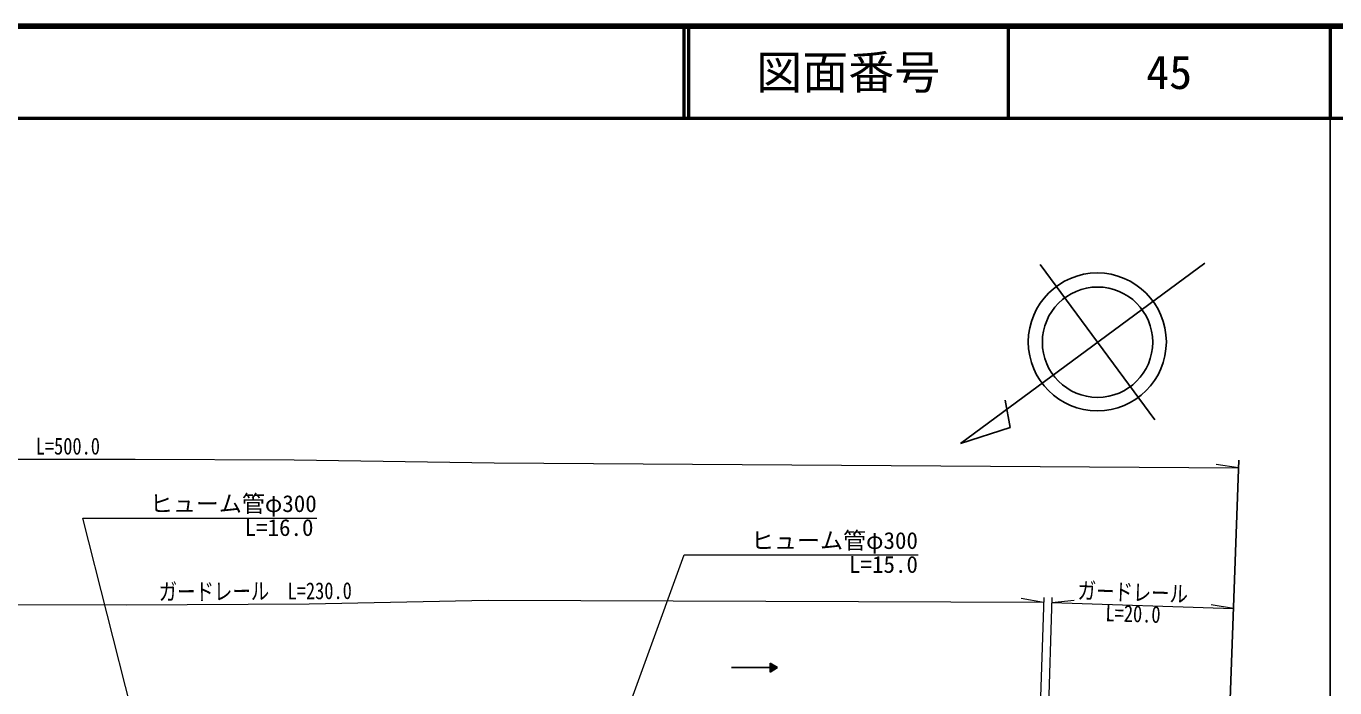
# Model space of a CAD drawing. Units: millimetres at full size, sheet at 1:1000; details may follow other scales. Extents: x 40000 to 680000, y 20000 to 380000.
# Drawn here: x 437290 to 579500, y 308050 to 380000 of the extents above; entities that cross this region are included whole.
import ezdxf
from ezdxf.enums import TextEntityAlignment as Align

# ---------------------------------------------------------------- set-up
doc = ezdxf.new("R2010")
doc.units = ezdxf.units.MM
doc.header["$LTSCALE"] = 1000
for name, color, linetype, lineweight in [('M-BGD', 7, 'Continuous', 25), ('M-BMK-OTRS', 5, 'Continuous', 25), ('M-BMK-SRVR', 3, 'Continuous', 25), ('M-STR-HTXT', 7, 'Continuous', 13), ('M-TTL', 2, 'Continuous', 140), ('M-TTL-BAND', 7, 'Continuous', 25), ('M-TTL-LINE', 7, 'Continuous', 50)]:
    doc.layers.add(name, color=color, linetype=linetype, lineweight=lineweight)
doc.layers.add('M-TTL-TXT', color=7, linetype='Continuous')
doc.styles.add('ＭＳ ゴシック', font='')
doc.styles.get('ＭＳ ゴシック').set_extended_font_data('MS Gothic')

msp = doc.modelspace()

# ---------------------------------------------------------------- hatches: boundary and pattern name
at = {"layer": 'M-BGD'}
msp.add_hatch(color=256, dxfattribs=at).paths.add_polyline_path([(518136, 309749), (518936, 310249), (518136, 310749)])

# ---------------------------------------------------------------- linework, layer by layer
for p, q in [((518136, 310249), (513936, 310249)), ((518136, 310749), (518136, 309749)), ((518936, 310249), (518136, 310749)), ((518936, 310249), (518136, 309749))]:
    msp.add_line(p, q, dxfattribs=at)
at = {"layer": 'M-BMK-OTRS'}
msp.add_line((569080, 332813), (565873, 245648), dxfattribs=at)
at = {"layer": 'M-BMK-SRVR'}
for p, q in [((565381, 354246), (538808, 334628)), ((559952, 337186), (547479, 354081)), ((544202, 336366), (543693, 339323)), ((538808, 334628), (544202, 336366))]:
    msp.add_line(p, q, dxfattribs=at)
for centre, radius in [((553690, 345668), 7500), ((553715, 345634), 6000)]:
    msp.add_circle(centre, radius, dxfattribs=at)
at = {"layer": 'M-STR-HTXT'}
for p, q in [((569049, 331981), (566620, 332339)), ((547843, 317343), (545428, 317781)), ((547861, 317887), (547324, 301446)), ((548761, 317858), (548224, 301417)), ((548743, 317331), (551185, 317591)), ((548743, 317331), (568486, 316669)), ((568486, 316669), (566068, 317092))]:
    msp.add_line(p, q, dxfattribs=at)
for points in [[(72485, 334025), (172591, 332824), (272628, 331737), (286378, 331663), (307247, 331542), (326413, 332101), (340076, 332106), (363617, 332267), (433581, 332921), (449124, 332913), (466403, 332845), (488157, 332529), (569049, 331981)], [(451378, 295191), (443463, 326517), (468875, 326517)], [(496214, 287889), (508794, 322505), (534206, 322505)], [(318195, 314738), (324146, 314797), (336768, 314947), (362642, 315405), (435334, 317118), (448168, 317061), (468042, 317185), (487488, 317594), (547844, 317361)]]:
    msp.add_lwpolyline(points, dxfattribs=at)
at = {"layer": 'M-TTL'}
msp.add_line((680000, 380000), (40000, 380000), dxfattribs=at)
at = {"layer": 'M-TTL-BAND'}
msp.add_line((579000, 20000), (579000, 370000), dxfattribs=at)
at = {"layer": 'M-TTL-LINE'}
for p, q in [((508747, 380000), (508747, 370000)), ((509247, 380000), (509247, 370000)), ((543997, 380000), (543997, 370000)), ((579000, 380000), (579000, 370000)), ((40000, 370000), (680000, 370000))]:
    msp.add_line(p, q, dxfattribs=at)

# ---------------------------------------------------------------- texts
at = {"layer": 'M-STR-HTXT', "style": 'ＭＳ ゴシック', "width": 0.8}
msp.add_text('路  肩  Con  L=500.0', height=1833, dxfattribs=at).set_placement((435328, 332869), align=Align.BOTTOM_CENTER)
at = {"layer": 'M-STR-HTXT', "style": 'ＭＳ ゴシック'}
for s, p in [('ヒューム管φ300', (468865, 326617)), ('L=16.0', (468510, 324017)), ('ヒューム管φ300', (534196, 322605)), ('L=15.0', (534196, 320005))]:
    msp.add_text(s, height=1833, dxfattribs=at).set_placement(p, align=Align.BOTTOM_RIGHT)
at = {"layer": 'M-STR-HTXT', "style": 'ＭＳ ゴシック', "width": 0.8}
for s, rotation, p in [('ガードレール\u3000L=230.0', 0.359, (462196, 317097)), ('ガードレール', 358.078, (557502, 316986))]:
    msp.add_text(s, height=1833, rotation=rotation, dxfattribs=at).set_placement(p, align=Align.BOTTOM_CENTER)
msp.add_text('L=20.0', height=1833, rotation=358.078, dxfattribs=at).set_placement((557604, 317034), align=Align.TOP_CENTER)
at = {"layer": 'M-TTL-TXT', "style": 'ＭＳ ゴシック'}
for s, p in [('図面番号', (526622, 375000)), ('45', (561497, 375000))]:
    msp.add_text(s, height=3666, dxfattribs=at).set_placement(p, align=Align.MIDDLE_CENTER)

doc.saveas('drawing.dxf')
